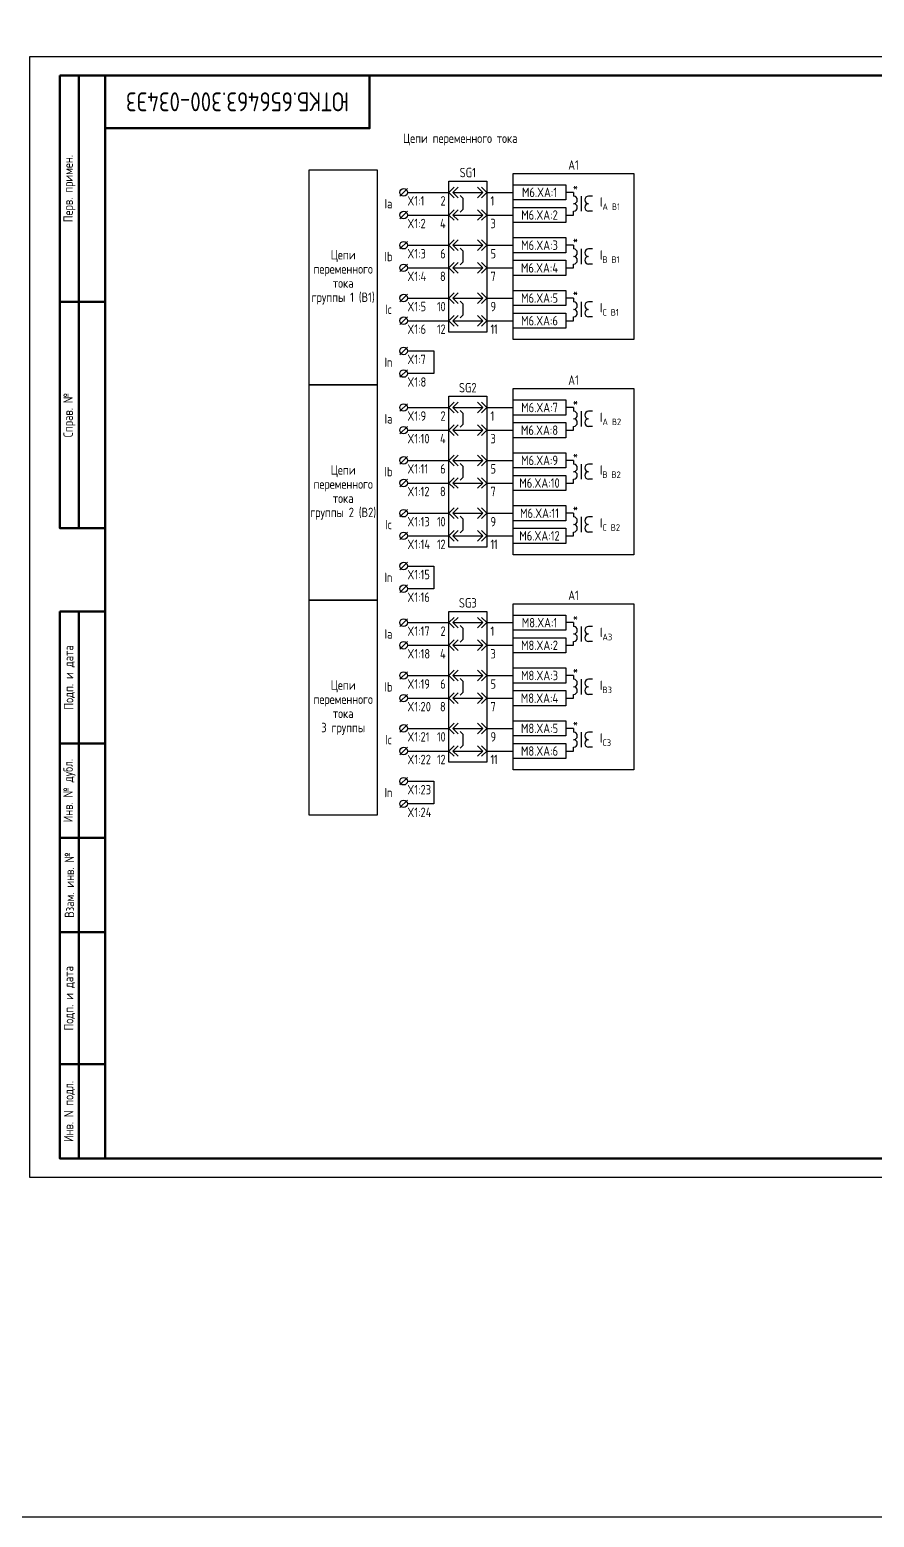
# Model space of a CAD drawing. Header units: millimetres. Extents: x -1102 to 3953, y -90 to 618.
# Drawn here: x 0 to 223.6, y -90 to 304.1 of the extents above; entities that cross this region are included whole.
import ezdxf

# ---------------------------------------------------------------- set-up
doc = ezdxf.new("R2010")
doc.units = ezdxf.units.MM
doc.styles.add('Gost_type_A', font='GOST_A.TTF')

# ---------------------------------------------------------------- blocks, each defined once
blk = doc.blocks.new('Формат_А3')
blk.add_lwpolyline([(-420, 297), (0, 297), (0, 0), (-420, 0)], close=True)
at = {"lineweight": 50}
blk.add_lwpolyline([(-400, 292), (-5, 292), (-5, 5), (-400, 5)], close=True, dxfattribs=at)
blk = doc.blocks.new('Штамп угловой верхний')
at = {"lineweight": 50}
blk.add_lwpolyline([(0, 0), (70, 0), (70, -14), (0, -14)], close=True, dxfattribs=at)
blk = doc.blocks.new('Штамп левый верхний')
at = {"lineweight": 50}
for points in [[(-12, 0), (-7, 0), (-7, -60), (-12, -60)], [(-7, 0), (0, 0), (0, -60), (-7, -60)], [(-12, -60), (-7, -60), (-7, -120), (-12, -120)], [(-7, -60), (0, -60), (0, -120), (-7, -120)]]:
    blk.add_lwpolyline(points, close=True, dxfattribs=at)
at = {"char_height": 2.5, "width": 60, "attachment_point": 5, "rotation": 90, "style": 'Gost_type_A'}
for s, insert in [('Перв. примен.', (-9.5, -30)), ('Справ. №', (-9.5, -90))]:
    blk.add_mtext(s, dxfattribs=dict(at, insert=insert))
blk = doc.blocks.new('Штамп левый нижний')
at = {"lineweight": 50}
for points in [[(-12, 145), (-7, 145), (-7, 110), (-12, 110)], [(-7, 145), (0, 145), (0, 110), (-7, 110)], [(-12, 110), (-7, 110), (-7, 85), (-12, 85)], [(-7, 110), (0, 110), (0, 85), (-7, 85)], [(-12, 85), (-7, 85), (-7, 60), (-12, 60)], [(-7, 85), (0, 85), (0, 60), (-7, 60)], [(-12, 60), (-7, 60), (-7, 25), (-12, 25)], [(-7, 60), (0, 60), (0, 25), (-7, 25)], [(-12, 25), (-7, 25), (-7, 0), (-12, 0)], [(-7, 25), (0, 25), (0, 0), (-7, 0)]]:
    blk.add_lwpolyline(points, close=True, dxfattribs=at)
at = {"char_height": 2.5, "attachment_point": 5, "rotation": 90, "style": 'Gost_type_A'}
for s, insert, width in [('Подп. и дата', (-9.5, 127.5), 35), ('Инв. № дубл.', (-9.5, 97.5), 25), ('Взам. инв. №', (-9.5, 72.5), 25), ('Подп. и дата', (-9.5, 42.5), 35), ('Инв. N подл.', (-9.5, 12.5), 25)]:
    blk.add_mtext(s, dxfattribs=dict(at, insert=insert, width=width))
blk = doc.blocks.new('БИ_разъем')
for p, q in [((0, 0), (1.41, 1.41)), ((0, 0), (1.41, 1.41)), ((0, 0), (1.41, -1.41)), ((0, 0), (1.41, -1.41)), ((1, 0), (2.41, 1.41)), ((1, 0), (2.41, -1.41)), ((1, 0), (9, 0)), ((9, 0), (7.59, 1.41)), ((9, 0), (7.59, -1.41)), ((10, 0), (8.59, 1.41)), ((10, 0), (8.59, 1.41)), ((10, 0), (8.59, -1.41)), ((10, 0), (8.59, -1.41))]:
    blk.add_line(p, q)
blk = doc.blocks.new('БИ_перемычка')
for p, q in [((2.97, -0.79), (3.67, -1.5)), ((3.67, -1.5), (3.67, -4.5)), ((2.97, -5.21), (3.67, -4.5))]:
    blk.add_line(p, q)

msp = doc.modelspace()

# ---------------------------------------------------------------- linework, layer by layer
for p, q in [((100, 262), (98, 260)), ((100, 261), (111, 261)), ((121, 261), (128, 261)), ((144, 261), (142, 261)), ((100, 256), (98, 254)), ((100, 255), (110.83, 255)), ((121.17, 255), (128, 255)), ((142, 255), (144, 255)), ((100, 248), (98, 246)), ((100, 247), (110.83, 247)), ((121.17, 247), (128, 247)), ((144, 247), (142, 247)), ((100, 242), (98, 240)), ((100, 241), (110.83, 241)), ((121.17, 241), (128, 241)), ((142, 241), (144, 241)), ((100, 234), (98, 232)), ((100, 233), (110.83, 233)), ((121.17, 233), (128, 233)), ((144, 233), (142, 233)), ((100, 228), (98, 226)), ((100, 227), (110.83, 227)), ((121.17, 227), (128, 227)), ((142, 227), (144, 227)), ((100, 220), (98, 218)), ((100, 219), (107, 219)), ((107, 219), (107, 213)), ((100, 214), (98, 212)), ((107, 213), (100, 213)), ((100, 205), (98, 203)), ((100, 204), (111, 204)), ((121, 204), (128, 204)), ((144, 204), (142, 204)), ((100, 199), (98, 197)), ((100, 198), (110.83, 198)), ((121.17, 198), (128, 198)), ((142, 198), (144, 198)), ((100, 191), (98, 189)), ((100, 190), (110.83, 190)), ((121.17, 190), (128, 190)), ((144, 190), (142, 190)), ((100, 185), (98, 183)), ((100, 184), (110.83, 184)), ((121.17, 184), (128, 184)), ((142, 184), (144, 184)), ((100, 177), (98, 175)), ((100, 176), (110.83, 176)), ((121.17, 176), (128, 176)), ((144, 176), (142, 176)), ((100, 171), (98, 169)), ((100, 170), (110.83, 170)), ((121.17, 170), (128, 170)), ((142, 170), (144, 170)), ((100, 163), (98, 161)), ((100, 162), (107, 162)), ((107, 162), (107, 156)), ((100, 157), (98, 155)), ((107, 156), (100, 156)), ((100, 148), (98, 146)), ((100, 147), (111, 147)), ((121, 147), (128, 147)), ((144, 147), (142, 147)), ((100, 142), (98, 140)), ((100, 141), (110.83, 141)), ((121.17, 141), (128, 141)), ((142, 141), (144, 141)), ((100, 134), (98, 132)), ((100, 133), (110.83, 133)), ((121.17, 133), (128, 133)), ((144, 133), (142, 133)), ((100, 128), (98, 126)), ((100, 127), (110.83, 127)), ((121.17, 127), (128, 127)), ((142, 127), (144, 127)), ((100, 120), (98, 118)), ((100, 119), (110.83, 119)), ((121.17, 119), (128, 119)), ((144, 119), (142, 119)), ((100, 114), (98, 112)), ((100, 113), (110.83, 113)), ((121.17, 113), (128, 113)), ((142, 113), (144, 113)), ((100, 106), (98, 104)), ((100, 105), (107, 105)), ((107, 105), (107, 99)), ((100, 100), (98, 98)), ((107, 99), (100, 99))]:
    msp.add_line(p, q)
at = {"ltscale": 4}
for p, q in [((144, 261), (144, 260)), ((144, 260.5), (144, 260)), ((146, 260), (146, 256)), ((146, 260), (146, 256)), ((149, 260), (148, 260)), ((149, 260), (148, 260)), ((144, 255), (144, 256)), ((149, 256), (148, 256)), ((149, 256), (148, 256)), ((144, 247), (144, 246)), ((144, 246.5), (144, 246)), ((146, 246), (146, 242)), ((146, 246), (146, 242)), ((149, 246), (148, 246)), ((149, 246), (148, 246)), ((144, 241), (144, 242)), ((149, 242), (148, 242)), ((149, 242), (148, 242)), ((144, 233), (144, 232)), ((144, 232.5), (144, 232)), ((146, 232), (146, 228)), ((146, 232), (146, 228)), ((149, 232), (148, 232)), ((149, 232), (148, 232)), ((144, 227), (144, 228)), ((149, 228), (148, 228)), ((149, 228), (148, 228)), ((144, 204), (144, 203)), ((144, 203.5), (144, 203)), ((146, 203), (146, 199)), ((146, 203), (146, 199)), ((149, 203), (148, 203)), ((149, 203), (148, 203)), ((144, 198), (144, 199)), ((149, 199), (148, 199)), ((149, 199), (148, 199)), ((144, 190), (144, 189)), ((144, 189.5), (144, 189)), ((146, 189), (146, 185)), ((146, 189), (146, 185)), ((149, 189), (148, 189)), ((149, 189), (148, 189)), ((144, 184), (144, 185)), ((149, 185), (148, 185)), ((149, 185), (148, 185)), ((144, 176), (144, 175)), ((144, 175.5), (144, 175)), ((146, 175), (146, 171)), ((146, 175), (146, 171)), ((149, 175), (148, 175)), ((149, 175), (148, 175)), ((144, 170), (144, 171)), ((149, 171), (148, 171)), ((149, 171), (148, 171)), ((144, 147), (144, 146)), ((144, 146.5), (144, 146)), ((146, 146), (146, 142)), ((146, 146), (146, 142)), ((149, 146), (148, 146)), ((149, 146), (148, 146)), ((144, 141), (144, 142)), ((149, 142), (148, 142)), ((149, 142), (148, 142)), ((144, 133), (144, 132)), ((144, 132.5), (144, 132)), ((146, 132), (146, 128)), ((146, 132), (146, 128)), ((149, 132), (148, 132)), ((149, 132), (148, 132)), ((144, 127), (144, 128)), ((149, 128), (148, 128)), ((149, 128), (148, 128)), ((144, 119), (144, 118)), ((144, 118.5), (144, 118)), ((146, 118), (146, 114)), ((146, 118), (146, 114)), ((149, 118), (148, 118)), ((149, 118), (148, 118)), ((144, 113), (144, 114)), ((149, 114), (148, 114)), ((149, 114), (148, 114))]:
    msp.add_line(p, q, dxfattribs=at)
for points in [[(-1102, 618), (3953, 618), (3953, -90), (-1102, -90)], [(92, 210), (74, 210), (74, 267), (92, 267)], [(128, 266), (160, 266), (160, 222), (128, 222)], [(111, 264), (121, 264), (121, 224), (111, 224)], [(128, 263), (142, 263), (142, 259), (128, 259)], [(128, 257), (142, 257), (142, 253), (128, 253)], [(128, 249), (142, 249), (142, 245), (128, 245)], [(128, 243), (142, 243), (142, 239), (128, 239)], [(128, 235), (142, 235), (142, 231), (128, 231)], [(128, 229), (142, 229), (142, 225), (128, 225)], [(92, 153), (74, 153), (74, 210), (92, 210)], [(128, 209), (160, 209), (160, 165), (128, 165)], [(111, 207), (121, 207), (121, 167), (111, 167)], [(128, 206), (142, 206), (142, 202), (128, 202)], [(128, 200), (142, 200), (142, 196), (128, 196)], [(128, 192), (142, 192), (142, 188), (128, 188)], [(128, 186), (142, 186), (142, 182), (128, 182)], [(128, 178), (142, 178), (142, 174), (128, 174)], [(128, 172), (142, 172), (142, 168), (128, 168)], [(92, 96), (74, 96), (74, 153), (92, 153)], [(111, 150), (121, 150), (121, 110), (111, 110)], [(128, 152), (160, 152), (160, 108), (128, 108)], [(128, 149), (142, 149), (142, 145), (128, 145)], [(128, 143), (142, 143), (142, 139), (128, 139)], [(128, 135), (142, 135), (142, 131), (128, 131)], [(128, 129), (142, 129), (142, 125), (128, 125)], [(128, 121), (142, 121), (142, 117), (128, 117)], [(127.98, 115), (141.98, 115), (141.98, 111), (127.98, 111)]]:
    msp.add_lwpolyline(points, close=True)
for centre in [(99, 261), (99, 255), (99, 247), (99, 241), (99, 233), (99, 227), (99, 219), (99, 213), (99, 204), (99, 198), (99, 190), (99, 184), (99, 176), (99, 170), (99, 162), (99, 156), (99, 147), (99, 141), (99, 133), (99, 127), (99, 119), (99, 113), (99, 105), (99, 99)]:
    msp.add_circle(centre, 1)
for centre, start, end in [((144, 259), 270, 90), ((144, 259), 270, 90), ((144, 257), 270, 90), ((144, 257), 270, 90), ((148, 259), 90, 270), ((148, 259), 90, 270), ((148, 257), 90, 270), ((148, 257), 90, 270), ((144, 245), 270, 90), ((144, 245), 270, 90), ((148, 245), 90, 270), ((148, 245), 90, 270), ((144, 243), 270, 90), ((144, 243), 270, 90), ((148, 243), 90, 270), ((148, 243), 90, 270), ((144, 231), 270, 90), ((144, 231), 270, 90), ((144, 229), 270, 90), ((144, 229), 270, 90), ((148, 231), 90, 270), ((148, 231), 90, 270), ((148, 229), 90, 270), ((148, 229), 90, 270), ((144, 202), 270, 90), ((144, 202), 270, 90), ((144, 200), 270, 90), ((144, 200), 270, 90), ((148, 202), 90, 270), ((148, 202), 90, 270), ((148, 200), 90, 270), ((148, 200), 90, 270), ((144, 188), 270, 90), ((144, 188), 270, 90), ((144, 186), 270, 90), ((144, 186), 270, 90), ((148, 188), 90, 270), ((148, 188), 90, 270), ((148, 186), 90, 270), ((148, 186), 90, 270), ((144, 174), 270, 90), ((144, 174), 270, 90), ((148, 174), 90, 270), ((148, 174), 90, 270), ((144, 172), 270, 90), ((144, 172), 270, 90), ((148, 172), 90, 270), ((148, 172), 90, 270), ((144, 145), 270, 90), ((144, 145), 270, 90), ((148, 145), 90, 270), ((148, 145), 90, 270), ((144, 143), 270, 90), ((144, 143), 270, 90), ((148, 143), 90, 270), ((148, 143), 90, 270), ((144, 131), 270, 90), ((144, 131), 270, 90), ((148, 131), 90, 270), ((148, 131), 90, 270), ((144, 129), 270, 90), ((144, 129), 270, 90), ((148, 129), 90, 270), ((148, 129), 90, 270), ((144, 117), 270, 90), ((144, 117), 270, 90), ((144, 115), 270, 90), ((144, 115), 270, 90), ((148, 117), 90, 270), ((148, 117), 90, 270), ((148, 115), 90, 270), ((148, 115), 90, 270)]:
    msp.add_arc(centre, 1, start, end, dxfattribs=at)

# ---------------------------------------------------------------- block references
for name, p in [('Формат_А3', (420, 0)), ('Штамп левый верхний', (20, 292)), ('Штамп угловой верхний', (20, 292)), ('БИ_разъем', (111, 261)), ('БИ_перемычка', (111, 261)), ('БИ_разъем', (111, 255)), ('БИ_разъем', (111, 247)), ('БИ_перемычка', (111, 247)), ('БИ_разъем', (111, 241)), ('БИ_разъем', (111, 233)), ('БИ_перемычка', (111, 233)), ('БИ_разъем', (111, 227)), ('БИ_разъем', (111, 204)), ('БИ_перемычка', (111, 204)), ('БИ_разъем', (111, 198)), ('БИ_разъем', (111, 190)), ('БИ_перемычка', (111, 190)), ('БИ_разъем', (111, 184)), ('БИ_разъем', (111, 176)), ('БИ_перемычка', (111, 176)), ('БИ_разъем', (111, 170)), ('Штамп левый нижний', (20, 5)), ('БИ_разъем', (111, 147)), ('БИ_перемычка', (111, 147)), ('БИ_разъем', (111, 141)), ('БИ_разъем', (111, 133)), ('БИ_перемычка', (111, 133)), ('БИ_разъем', (111, 127)), ('БИ_разъем', (111, 119)), ('БИ_разъем', (111, 113)), ('БИ_перемычка', (111, 119))]:
    msp.add_blockref(name, p)

# ---------------------------------------------------------------- texts
at = {"insert": (55, 285), "char_height": 5, "width": 70, "attachment_point": 5, "rotation": 180, "style": 'Gost_type_A'}
msp.add_mtext('ЮТКБ.656463.300-034Э3', dxfattribs=at)
at = {"char_height": 2.5, "line_spacing_factor": 0.9, "style": 'Gost_type_A'}
for s, insert, width, attachment_point in [('Цепи переменного тока', (114, 275), 288, 5), ('A1', (144, 267), 32, 8), ('SG1', (116, 265), 10, 8), ('Ia', (95, 258), 6, 5), ('X1:1', (100, 260), 10, 1), ('{\\T0.9; 2}', (110, 260), 5, 3), ('{\\T0.9;1}', (122, 260), 5, 1), ('X1:2', (100, 254), 10, 1), ('{\\T0.9;4}', (110, 254), 5, 3), ('{\\T0.9;3}', (122, 254), 5, 1), ('Цепи переменного тока \\Pгруппы 1 (B1)', (83, 238.5), 18, 5), ('Ib', (95, 244), 6, 5), ('X1:3', (100, 246), 10, 1), ('{\\T0.9;6}', (110, 246), 5, 3), ('{\\T0.9;5}', (122, 246), 5, 1), ('X1:4', (100, 240), 10, 1), ('{\\T0.9;8}', (110, 240), 5, 3), ('{\\T0.9;7}', (122, 240), 5, 1), ('Ic', (95, 230), 6, 5), ('X1:5', (100, 232), 10, 1), ('{\\T0.9;10}', (110, 232), 5, 3), ('{\\T0.9;9}', (122, 232), 5, 1), ('X1:6', (100, 226), 10, 1), ('{\\T0.9;12}', (110, 226), 5, 3), ('{\\T0.9;11}', (122, 226), 5, 1), ('In', (95, 216), 6, 5), ('X1:7', (100, 218), 10, 1), ('X1:8', (100, 212), 10, 1), ('SG2', (116, 208), 10, 8), ('A1', (144, 210), 32, 8), ('Ia', (95, 201), 6, 5), ('X1:9', (100, 203), 10, 1), ('{\\T0.9;2}', (110, 203), 5, 3), ('{\\T0.9;1}', (122, 203), 5, 1), ('X1:10', (100, 197), 10, 1), ('{\\T0.9;4}', (110, 197), 5, 3), ('{\\T0.9;3}', (122, 197), 5, 1), ('Цепи переменного тока \\Pгруппы 2 (B2)', (83, 181.5), 18, 5), ('Ib', (95, 187), 6, 5), ('X1:11', (100, 189), 10, 1), ('{\\T0.9;6}', (110, 189), 5, 3), ('{\\T0.9;5}', (122, 189), 5, 1), ('X1:12', (100, 183), 10, 1), ('{\\T0.9;8}', (110, 183), 5, 3), ('{\\T0.9;7}', (122, 183), 5, 1), ('Ic', (95, 173), 6, 5), ('X1:13', (100, 175), 10, 1), ('{\\T0.9;10}', (110, 175), 5, 3), ('{\\T0.9;9}', (122, 175), 5, 1), ('X1:14', (100, 169), 10, 1), ('{\\T0.9;12}', (110, 169), 5, 3), ('{\\T0.9;11}', (122, 169), 5, 1), ('In', (95, 159), 6, 5), ('X1:15', (100, 161), 10, 1), ('X1:16', (100, 155), 10, 1), ('A1', (144, 153), 32, 8), ('SG3', (116, 151), 10, 8), ('X1:17', (100, 146), 10, 1), ('{\\T0.9;2}', (110, 146), 5, 3), ('{\\T0.9;1}', (122, 146), 5, 1), ('Ia', (95, 144), 6, 5), ('X1:18', (100, 140), 10, 1), ('{\\T0.9;4}', (110, 140), 5, 3), ('{\\T0.9;3}', (122, 140), 5, 1), ('Цепи переменного тока \\P3 группы', (83, 124.5), 18, 5), ('Ib', (95, 130), 6, 5), ('X1:19', (100, 132), 10, 1), ('{\\T0.9;6}', (110, 132), 5, 3), ('{\\T0.9;5}', (122, 132), 5, 1), ('X1:20', (100, 126), 10, 1), ('{\\T0.9;8}', (110, 126), 5, 3), ('{\\T0.9;7}', (122, 126), 5, 1), ('Ic', (95, 116), 6, 5), ('X1:21', (100, 118), 10, 1), ('{\\T0.9;10}', (110, 118), 5, 3), ('{\\T0.9;9}', (122, 118), 5, 1), ('X1:22', (100, 112), 10, 1), ('{\\T0.9;12}', (110, 112), 5, 3), ('{\\T0.9;11}', (122, 112), 5, 1), ('In', (95, 102), 6, 5), ('X1:23', (100, 104), 10, 1), ('X1:24', (100, 98), 10, 1)]:
    msp.add_mtext(s, dxfattribs=dict(at, insert=insert, width=width, attachment_point=attachment_point))
at = {"char_height": 2.5, "style": 'Gost_type_A'}
for s, insert, width, attachment_point in [('M6.XA:1', (135, 261), 14, 5), ('*', (144.5, 262.5), 3, 5), ('M6.XA:2', (134.99, 255), 14.018, 5), ('\\A1;I{\\H0.7x;\\S^ A В1;}', (151, 258), 8, 4), ('*', (144.5, 248.5), 3, 5), ('M6.XA:3', (135, 247), 14, 5), ('\\A1;I{\\H0.7x;\\S^ В В1;}', (151, 244), 8, 4), ('M6.XA:4', (134.99, 240.99), 14.018, 5), ('M6.XA:5', (135, 233), 14, 5), ('*', (144.5, 234.5), 3, 5), ('\\A1;I{\\H0.7x;\\S^ C В1;}', (151, 230), 8, 4), ('M6.XA:6', (134.99, 226.99), 14.018, 5), ('M6.XA:7', (135, 204), 14, 5), ('*', (144.5, 205.5), 3, 5), ('\\A1;I{\\H0.7x;\\S^ A В2;}', (151, 201), 8, 4), ('M6.XA:8', (134.99, 197.99), 14.018, 5), ('M6.XA:9', (135, 190), 14, 5), ('*', (144.5, 191.5), 3, 5), ('M6.XA:10', (134.99, 183.99), 14.018, 5), ('\\A1;I{\\H0.7x;\\S^ В В2;}', (151, 187), 8, 4), ('*', (144.5, 177.5), 3, 5), ('M6.XA:11', (135, 176), 14, 5), ('\\A1;I{\\H0.7x;\\S^ C В2;}', (151, 173), 8, 4), ('M6.XA:12', (134.99, 170), 14.018, 5), ('M8.XA:1', (135, 147), 14, 5), ('*', (144.5, 148.5), 3, 5), ('M8.XA:2', (134.99, 141), 14.018, 5), ('\\A1;I{\\H0.7x;\\S^ A3;}', (151, 144), 8, 4), ('M8.XA:3', (135, 133), 14, 5), ('*', (144.5, 134.5), 3, 5), ('\\A1;I{\\H0.7x;\\S^ B3;}', (151, 130), 8, 4), ('M8.XA:4', (134.99, 126.99), 14.018, 5), ('M8.XA:5', (135, 119), 14, 5), ('*', (144.5, 120.5), 3, 5), ('\\A1;I{\\H0.7x;\\S^ C3;}', (151, 116), 8, 4), ('M8.XA:6', (134.99, 112.99), 14.018, 5)]:
    msp.add_mtext(s, dxfattribs=dict(at, insert=insert, width=width, attachment_point=attachment_point))

doc.saveas('drawing.dxf')
